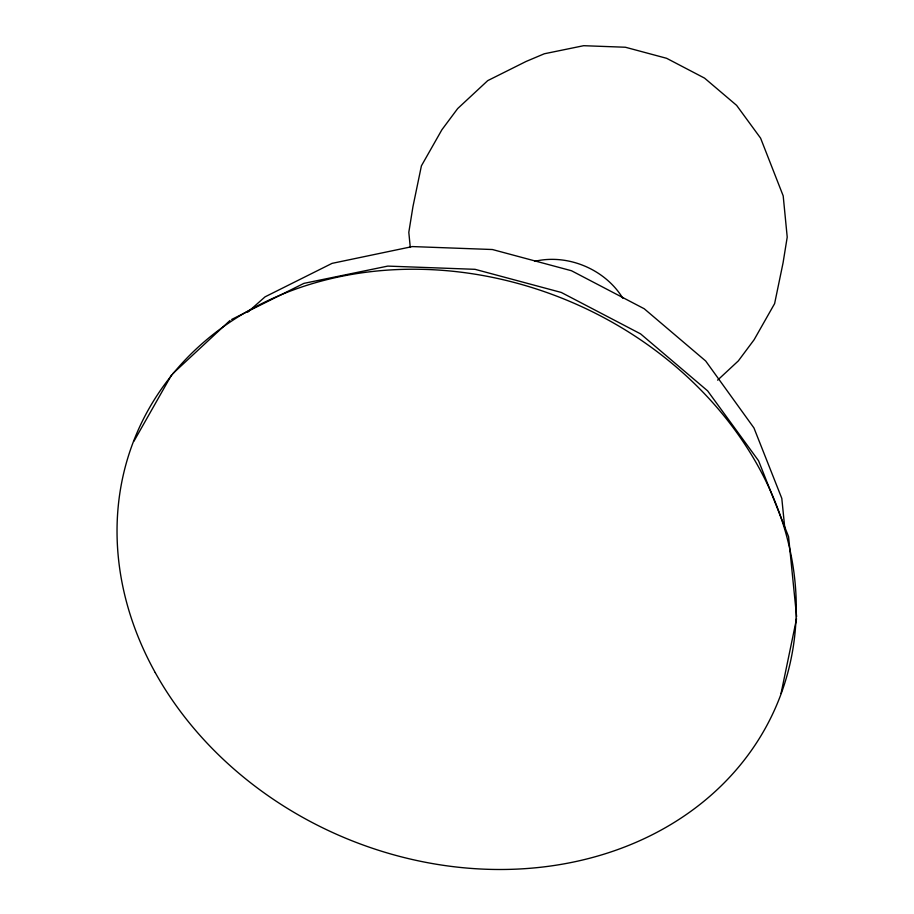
<?xml version="1.0" encoding="UTF-8"?>
<svg xmlns="http://www.w3.org/2000/svg" width="914" height="914" viewBox="0 0 914 914"><rect width="100%" height="100%" fill="white"/><g stroke="black" fill="none" stroke-linecap="round" stroke-linejoin="round"><path stroke-width="1.37" d="M781.047 693.486L796.54 618.767M134.015 441.085L171.546 374.969M173.077 373.369L229.962 320.494M247.808 312.108L265.094 296.822L332.056 263.369L412.374 246.574L492.395 249.522L571.467 270.738L644.21 308.749L705.677 360.984L753.947 427.935L781.801 498.381L784.92 529.4M717.616 380.155L738.352 360.881L754.13 339.711L774.615 303.619L783.07 262.832L787.217 237.126L783.195 195.882L760.597 138.151L736.615 105.361L704.557 78.124L666.626 58.302L625.393 47.242L583.669 45.7L544.298 53.777L526.03 61.489L487.733 80.626L457.674 108.572L441.896 129.754L421.411 165.834L412.957 206.621L408.809 232.327L410.283 247.454M231.676 319.454L303.848 283.386L387.787 266.1L475.04 269.322L561.276 292.446L640.6 333.896L707.619 390.861L758.563 460.759L788.576 536.689L796.608 616.607M534.839 261.313A72.732 60.861 22.9 0 1 622.788 298.215M155.231 672.578A347.594 290.846 22.9 0 0 742.865 761.83A347.594 290.846 22.9 0 0 471.864 273.686A347.594 290.846 22.9 0 0 155.231 672.578"/></g></svg>
